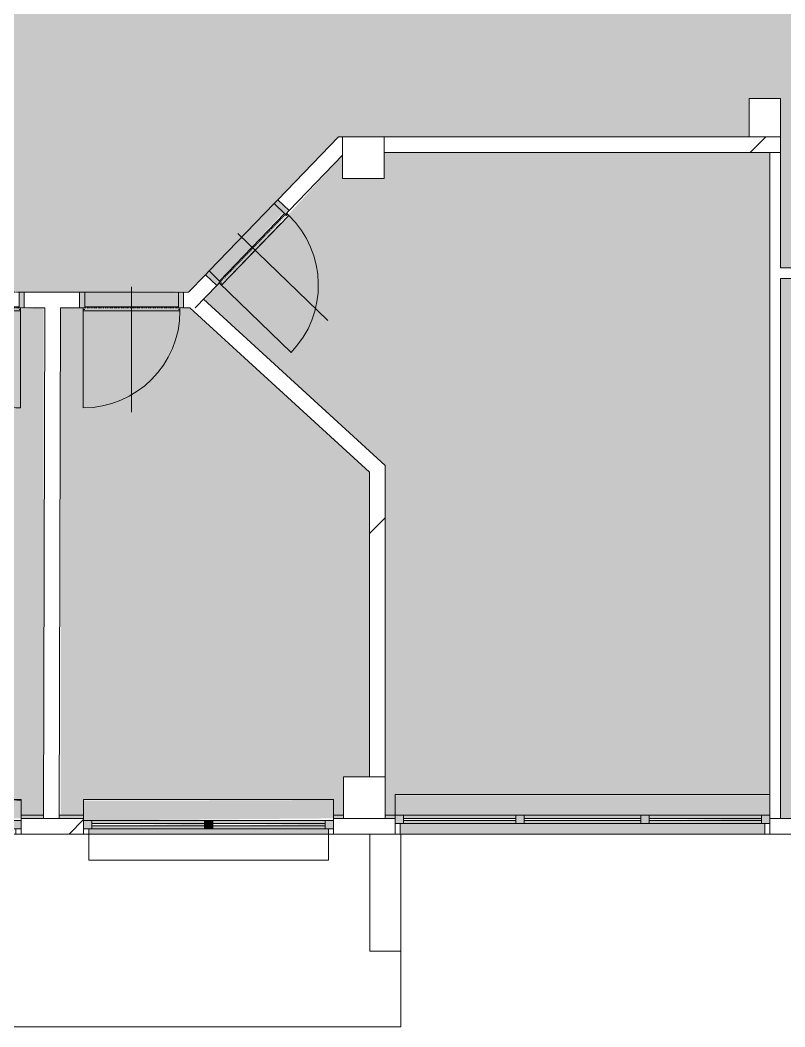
# Model space of a CAD drawing. Header units: millimetres. Extents: x -3281 to 232784, y -45352 to 20466.
# Drawn here: x 145807 to 153150, y -32078 to -22415 of the extents above; entities that cross this region are included whole.
import ezdxf

# ---------------------------------------------------------------- set-up
doc = ezdxf.new("R2010")
doc.units = ezdxf.units.MM
doc.linetypes.add('Čerchovaná se dvěma tečkami', pattern=[2.59, 1, -0.53, 0, -0.53, 0, -0.53])
for name, color, linetype, lineweight in [('A-DETL-THIN', 151, 'Continuous', 13), ('A-DOOR', 31, 'Continuous', 13), ('A-DOOR-FRAM', 31, 'Continuous', 25), ('A-FLOR', 192, 'Continuous', 13), ('A-GENM', 13, 'Continuous', 13), ('A-GLAZ', 151, 'Continuous', 13), ('A-WALL', 113, 'Continuous', 13), ('Q-SPCQ', 91, 'Continuous', 13), ('S-COLS', 52, 'Continuous', 13)]:
    doc.layers.add(name, color=color, linetype=linetype, lineweight=lineweight)
doc.layers.add('A-WALL-PATT', color=111, linetype='Continuous')
pattern_1 = [(45, (83167, 0), (-4242.64, 4242.64), [])]

# ---------------------------------------------------------------- blocks, each defined once
blk = doc.blocks.new('DVERE_1k_oblozka - DD03_01_900x1970_koupelna-1549517-Mapka _ závislý 11')
at = {"layer": 'A-DOOR', "lineweight": 9}
h = blk.add_hatch(color=151, dxfattribs=at)
h.paths.add_polyline_path([(-500, -72.1), (-450, -72.1), (-450, 77.9), (-500, 77.9)])
h.paths.add_polyline_path([(450, -72.1), (500, -72.1), (500, 77.9), (450, 77.9)])
blk.add_hatch(color=151, dxfattribs=at).paths.add_polyline_path([(465, -102.1), (450, -62.1), (-450, -72.1), (-465, -102.1), (-120.6, -102.1)])
for p, q in [((0, 127.9), (0, -1072.1)), ((-500, 77.9), (-450, 77.9)), ((-500, -72.1), (-500, 77.9)), ((-450, 77.9), (-450, -72.1)), ((450, 77.9), (500, 77.9)), ((450, -72.1), (450, 77.9)), ((500, 77.9), (500, -72.1)), ((-450, -72.1), (-500, -72.1)), ((-465, -72.1), (-465, -1032.1)), ((-465, -87.1), (-450, -87.1)), ((-465, -102.1), (-465, -87.1)), ((-450, -62.1), (450, -62.1)), ((500, -72.1), (450, -72.1)), ((450, -87.1), (465, -87.1)), ((465, -102.1), (465, -72.1)), ((465, -87.1), (465, -102.1)), ((465, -102.1), (-465, -102.1)), ((355, -102.1), (-355, -102.1))]:
    blk.add_line(p, q, dxfattribs=at)
at = {"layer": 'A-DOOR', "linetype": 'Čerchovaná se dvěma tečkami', "lineweight": 9}
for p, q in [((-450, 77.9), (450, 77.9)), ((-450, -72.1), (450, -72.1))]:
    blk.add_line(p, q, dxfattribs=at)
at = {"layer": 'A-DOOR', "lineweight": 9}
blk.add_arc((-465, -102.1), 930, 270, 0, dxfattribs=at)
at = {"layer": 'A-DOOR-FRAM', "lineweight": 9}
for p, q in [((-500, 77.9), (-450, 77.9)), ((-450, 77.9), (-450, -72.1)), ((450, -72.1), (450, 77.9)), ((500, 77.9), (450, 77.9)), ((-450, -72.1), (-500, -72.1)), ((450, -72.1), (500, -72.1))]:
    blk.add_line(p, q, dxfattribs=at)
blk = doc.blocks.new('DVERE_1k_oblozka - DD03_01_900x1970_koupelna-1549516-Mapka _ závislý 11')
at = {"layer": 'A-DOOR', "lineweight": 9}
blk.add_hatch(color=151, dxfattribs=at).paths.add_polyline_path([(-465, 102.1), (-450, 62.1), (450, 72.1), (465, 102.1), (-382.4, 102.1)])
h = blk.add_hatch(color=151, dxfattribs=at)
h.paths.add_polyline_path([(-450, 72.1), (-500, 72.1), (-500, -77.9), (-450, -77.9)])
h.paths.add_polyline_path([(450, 72.1), (450, -77.9), (500, -77.9), (500, 72.1)])
for p, q in [((0, -127.9), (0, 1072.1)), ((-465, 72.1), (-465, 1032.1)), ((465, 102.1), (-465, 102.1)), ((-465, 102.1), (-465, 87.1)), ((355, 102.1), (-355, 102.1)), ((465, 87.1), (465, 102.1)), ((465, 102.1), (465, 72.1)), ((-450, 72.1), (-500, 72.1)), ((-500, 72.1), (-500, -77.9)), ((-465, 87.1), (-450, 87.1)), ((-450, -77.9), (-450, 72.1)), ((-450, 62.1), (450, 62.1)), ((450, 87.1), (465, 87.1)), ((500, 72.1), (450, 72.1)), ((450, 72.1), (450, -77.9)), ((500, -77.9), (500, 72.1)), ((-500, -77.9), (-450, -77.9)), ((450, -77.9), (500, -77.9))]:
    blk.add_line(p, q, dxfattribs=at)
at = {"layer": 'A-DOOR', "linetype": 'Čerchovaná se dvěma tečkami', "lineweight": 9}
for p, q in [((-450, 72.1), (450, 72.1)), ((-450, -77.9), (450, -77.9))]:
    blk.add_line(p, q, dxfattribs=at)
at = {"layer": 'A-DOOR', "lineweight": 9}
blk.add_arc((-465, 102.1), 930, 360, 90, dxfattribs=at)
at = {"layer": 'A-DOOR-FRAM', "lineweight": 9}
for p, q in [((-450, 72.1), (-500, 72.1)), ((-450, -77.9), (-450, 72.1)), ((450, 72.1), (450, -77.9)), ((450, 72.1), (500, 72.1)), ((-500, -77.9), (-450, -77.9)), ((500, -77.9), (450, -77.9))]:
    blk.add_line(p, q, dxfattribs=at)
blk = doc.blocks.new('DVERE_1k_oblozka - DD03_01_900x1970_koupelna-1549515-Mapka _ závislý 11')
at = {"layer": 'A-DOOR', "lineweight": 9}
h = blk.add_hatch(color=151, dxfattribs=at)
h.paths.add_polyline_path([(-500, -72.1), (-450, -72.1), (-450, 77.9), (-500, 77.9), (-500, -28.3)])
h.paths.add_polyline_path([(450, -72.1), (500, -72.1), (500, 77.9), (450, 77.9)])
blk.add_hatch(color=151, dxfattribs=at).paths.add_polyline_path([(-465, -102.1), (450, -87.1), (440.3, -62.1), (-450, -80.1), (-450, -87.1)])
for p, q in [((0, 127.9), (0, -1072.1)), ((-500, 77.9), (-450, 77.9)), ((-500, -72.1), (-500, 77.9)), ((-450, 77.9), (-450, -72.1)), ((450, 77.9), (500, 77.9)), ((450, -72.1), (450, 77.9)), ((500, 77.9), (500, -72.1)), ((-450, -72.1), (-500, -72.1)), ((-465, -72.1), (-465, -1032.1)), ((-465, -87.1), (-450, -87.1)), ((-465, -102.1), (-465, -87.1)), ((-465, -87.1), (-465, -102.1)), ((-450, -87.1), (-465, -87.1)), ((-450, -62.1), (450, -62.1)), ((-450, -87.1), (-450, -80.1)), ((450, -62.1), (450, -87.1)), ((500, -72.1), (450, -72.1)), ((450, -87.1), (465, -87.1)), ((465, -87.1), (450, -87.1)), ((465, -102.1), (465, -72.1)), ((465, -87.1), (465, -102.1)), ((465, -102.1), (465, -87.1)), ((465, -102.1), (-465, -102.1)), ((355, -102.1), (-355, -102.1))]:
    blk.add_line(p, q, dxfattribs=at)
at = {"layer": 'A-DOOR', "linetype": 'Čerchovaná se dvěma tečkami', "lineweight": 9}
for p, q in [((-450, 77.9), (450, 77.9)), ((-450, -72.1), (450, -72.1))]:
    blk.add_line(p, q, dxfattribs=at)
at = {"layer": 'A-DOOR', "lineweight": 9}
blk.add_arc((-465, -102.1), 930, 270, 0, dxfattribs=at)
at = {"layer": 'A-DOOR-FRAM', "lineweight": 9}
for p, q in [((-500, 77.9), (-450, 77.9)), ((-450, 77.9), (-450, -72.1)), ((450, -72.1), (450, 77.9)), ((500, 77.9), (450, 77.9)), ((-450, -72.1), (-500, -72.1)), ((450, -72.1), (500, -72.1))]:
    blk.add_line(p, q, dxfattribs=at)
blk = doc.blocks.new('OKNO_3k_nadsvetlik - OKNO_3k_nadsvetlik_1850 x 1500-1975429-Mapka _ závislý 11')
at = {"layer": 'A-GLAZ', "lineweight": 9}
h = blk.add_hatch(color=256, dxfattribs=at)
h.paths.add_polyline_path([(1720, 25), (1800, 25), (1800, 105), (1720, 105), (1720, 75)])
h.paths.add_polyline_path([(-1720, 25), (-1720, 105), (-1800, 105), (-1800, 25)])
h = blk.add_hatch(color=256, dxfattribs=at)
h.paths.add_polyline_path([(640, 25), (1720, 25), (1720, 55), (640, 55)])
h.paths.add_polyline_path([(-1369.5, 25), (-640, 25), (-640, 55), (-1720, 55), (-1720, 25)])
h.paths.add_polyline_path([(560, 25), (560, 55), (-560, 55), (-560, 25)])
h.paths.add_polyline_path([(-1369.5, 75), (-640, 75), (-640, 105), (-1720, 105), (-1720, 75)])
h.paths.add_polyline_path([(640, 75), (1720, 75), (1720, 105), (640, 105)])
h.paths.add_polyline_path([(560, 75), (560, 105), (-560, 105), (-560, 75)])
h = blk.add_hatch(color=256, dxfattribs=at)
h.paths.add_polyline_path([(-640, 25), (-560, 25), (-560, 105), (-640, 105)])
h.paths.add_polyline_path([(560, 25), (640, 25), (640, 105), (560, 105)])
blk.add_hatch(color=256, dxfattribs=at).paths.add_polyline_path([(1720, 55), (1720, 75), (684.5, 55)])
at = {"layer": 'A-GLAZ', "color": 63, "lineweight": 9}
for p, q in [((-1800, 105), (-1720, 105)), ((-1800, 75), (-1800, 105)), ((-1720, 105), (-1720, 25)), ((-640, 105), (-560, 105)), ((-640, 25), (-640, 105)), ((-560, 105), (-560, 25)), ((560, 105), (640, 105)), ((560, 25), (560, 105)), ((640, 105), (640, 25)), ((1720, 105), (1800, 105)), ((1720, 25), (1720, 105)), ((-1800, 25), (-1750, 25)), ((-1720, 25), (-1800, 25)), ((-1750, 25), (-1750, -75)), ((-1720, 55), (-1720, 75)), ((-1720, 75), (-640, 75)), ((-640, 55), (-1720, 55)), ((-640, 75), (-640, 55)), ((-560, 25), (-640, 25)), ((-560, 55), (-560, 75)), ((-560, 75), (560, 75)), ((560, 55), (-560, 55)), ((560, 75), (560, 55)), ((640, 25), (560, 25)), ((640, 55), (640, 75)), ((640, 75), (1720, 75)), ((1720, 55), (640, 55)), ((1720, 75), (1720, 55)), ((1800, 25), (1720, 25)), ((1750, 25), (1800, 25)), ((1750, -75), (1750, 25))]:
    blk.add_line(p, q, dxfattribs=at)
at = {"layer": 'A-GLAZ', "color": 101, "lineweight": 9}
for p, q in [((-1720, 105), (-640, 105)), ((-560, 105), (560, 105)), ((640, 105), (1720, 105)), ((-640, 25), (-1720, 25)), ((560, 25), (-560, 25)), ((1720, 25), (640, 25))]:
    blk.add_line(p, q, dxfattribs=at)
at = {"layer": 'A-GLAZ', "color": 41, "lineweight": 9}
blk.add_line((1750, -76), (-1743.2, -76), dxfattribs=at)
at = {"layer": 'A-GLAZ', "color": 40, "lineweight": 9}
blk.add_line((1800, -76), (1750, -76), dxfattribs=at)
blk = doc.blocks.new('parapet s nosem_vnitní - parapet s nosem_vnitní-1280314-Mapka _ závislý 11')
at = {"layer": 'A-GENM', "lineweight": 9}
blk.add_hatch(color=151, dxfattribs=at).paths.add_polyline_path([(1720, 0), (1800, 0), (1800, 190), (-1800, 190), (-1800, 0), (684.5, 0)])
at = {"layer": 'A-GENM', "color": 101, "lineweight": 9}
for p, q in [((1800, 200), (-1800, 200)), ((-1800, 200), (-1800, 190)), ((1800, 200), (-1800, 200)), ((-1800, 0), (-1800, 190))]:
    blk.add_line(p, q, dxfattribs=at)
blk = doc.blocks.new('parapet_ext - parapet_ext-1802031-Mapka _ závislý 11')
at = {"layer": 'Q-SPCQ', "lineweight": 9}
blk.add_hatch(color=151, dxfattribs=at).paths.add_polyline_path([(560, -100), (1750, -100), (1750, 0), (-1750, 0), (-1743.2, -100), (-560, -100)])
at = {"layer": 'Q-SPCQ', "color": 101, "lineweight": 9}
blk.add_line((1750, -100), (-1743.2, -100), dxfattribs=at)
blk = doc.blocks.new('OKNO_2k_nadsvetlik - OKNO_2k_nadsvetlik 2400 x 1850-1972494-Mapka _ závislý 11')
at = {"layer": 'A-GLAZ', "lineweight": 9}
h = blk.add_hatch(color=256, dxfattribs=at)
h.paths.add_polyline_path([(1200, -25), (1193.4, 55), (1120, 55), (1120, -25), (1193.4, -25)])
h.paths.add_polyline_path([(-1200, -25), (-1120, -25), (-1120, 55), (-1200, 55)])
h = blk.add_hatch(color=256, dxfattribs=at)
h.paths.add_polyline_path([(-860.6, -25), (-40, -25), (-40, 5), (-1120, 5), (-1120, -25)])
h.paths.add_polyline_path([(1120, -25), (1120, 5), (40, 5), (40, -25), (166.4, -25)])
h.paths.add_polyline_path([(-1120, 25), (-40, 25), (-40, 55), (-1120, 55)])
h.paths.add_polyline_path([(40, 25), (1120, 25), (1120, 55), (40, 55)])
h = blk.add_hatch(color=256, dxfattribs=at)
h.paths.add_polyline_path([(-40, 5), (-40, 25), (-860.6, 5)])
h.paths.add_polyline_path([(1120, 5), (1120, 25), (166.4, 5)])
blk.add_hatch(color=256, dxfattribs=at).paths.add_polyline_path([(-40, -25), (40, -25), (40, 55), (-40, 55)])
for p, q in [((-1200, 55), (-1120, 55)), ((-1120, 55), (-1120, -25)), ((-1120, 55), (-40, 55)), ((-1120, 5), (-1120, 25)), ((-1120, 25), (-40, 25)), ((-40, 5), (-1120, 5)), ((-40, 55), (40, 55)), ((-40, -25), (-40, 55)), ((-40, 25), (-40, 5)), ((40, 55), (1120, 55)), ((40, 55), (40, -25)), ((40, 5), (40, 25)), ((40, 25), (1120, 25)), ((1120, 5), (40, 5)), ((1120, 55), (1200, 55)), ((1120, -25), (1120, 55)), ((1120, 25), (1120, 5)), ((-1200, -25), (-1150, -25)), ((-1120, -25), (-1200, -25)), ((-1150, -76), (-1200, -76)), ((-1150, -25), (-1150, -75)), ((-40, -25), (-1120, -25)), ((40, -25), (-40, -25)), ((1120, -25), (40, -25)), ((1200, -25), (1120, -25)), ((1150, -25), (1200, -25)), ((1150, -75), (1150, -25)), ((1200, -76), (1150, -76))]:
    blk.add_line(p, q, dxfattribs=at)
blk = doc.blocks.new('parapet s nosem_vnitní - parapet s nosem_vnitní-1280360-Mapka _ závislý 11')
at = {"layer": 'A-GENM', "lineweight": 9}
blk.add_hatch(color=151, dxfattribs=at).paths.add_polyline_path([(-1200, 0), (1200, 20), (1193.4, 190), (-1200, 190), (-1200, 20)])
for p, q in [((1200, 200), (-1200, 200)), ((-1200, 200), (-1200, 190)), ((1200, 200), (-1200, 200)), ((1200, 190), (1200, 200)), ((-1200, 20), (-1200, 190)), ((1200, 190), (1200, 20))]:
    blk.add_line(p, q, dxfattribs=at)
blk = doc.blocks.new('parapet_ext - parapet_ext-1802161-Mapka _ závislý 11')
at = {"layer": 'Q-SPCQ', "lineweight": 9}
blk.add_hatch(color=151, dxfattribs=at).paths.add_polyline_path([(1150, -50), (1150, 0), (-1150, 0), (-1150, -50), (1120, -50)])
for p, q in [((-1150, -300), (-1150, -51)), ((1150, -51), (1150, -300)), ((1150, -300), (-1150, -300))]:
    blk.add_line(p, q, dxfattribs=at)
blk = doc.blocks.new('OKNO_2k_nadsvetlik - OKNO_2k_nadsvetlik 2400 x 1850-V123-Mapka _ závislý 11')
at = {"layer": 'A-GLAZ', "lineweight": 9}
h = blk.add_hatch(color=256, dxfattribs=at)
h.paths.add_polyline_path([(-1120, -25), (-1120, 55), (-1200, 55), (-1200, -25)])
h.paths.add_polyline_path([(1120, -25), (1200, -25), (1200, 55), (1120, 55)])
h = blk.add_hatch(color=256, dxfattribs=at)
h.paths.add_polyline_path([(-941.7, -25), (-40, -25), (-40, 5), (-1120, 5), (-1120, -25)])
h.paths.add_polyline_path([(1120, -25), (1112.4, 5), (40, 5), (40, -25), (1112.4, -25)])
h.paths.add_polyline_path([(-1120, 25), (-40, 25), (-40, 55), (-1120, 55)])
h.paths.add_polyline_path([(40, 25), (1120, 25), (1112.4, 55), (40, 55)])
h = blk.add_hatch(color=256, dxfattribs=at)
h.paths.add_polyline_path([(-40, 5), (-40, 25), (-941.7, 5)])
h.paths.add_polyline_path([(1120, 5), (1112.4, 25), (1112.4, 5)])
blk.add_hatch(color=256, dxfattribs=at).paths.add_polyline_path([(-40, -25), (40, -25), (40, 55), (-40, 55)])
for p, q in [((-1200, 55), (-1120, 55)), ((-1120, 55), (-1120, -25)), ((-1120, 55), (-40, 55)), ((-1120, 5), (-1120, 25)), ((-1120, 25), (-40, 25)), ((-40, 5), (-1120, 5)), ((-40, 55), (40, 55)), ((-40, -25), (-40, 55)), ((-40, 25), (-40, 5)), ((40, 55), (1120, 55)), ((40, 55), (40, -25)), ((40, 5), (40, 25)), ((40, 25), (1120, 25)), ((1120, 5), (40, 5)), ((1120, 55), (1200, 55)), ((1120, -25), (1120, 55)), ((1120, 25), (1120, 5)), ((-1200, -25), (-1150, -25)), ((-1120, -25), (-1200, -25)), ((-1150, -76), (-1200, -76)), ((-1150, -25), (-1150, -75)), ((-40, -25), (-1120, -25)), ((40, -25), (-40, -25)), ((1120, -25), (40, -25)), ((1200, -25), (1120, -25)), ((1150, -25), (1200, -25)), ((1150, -75), (1150, -25)), ((1200, -76), (1150, -76))]:
    blk.add_line(p, q, dxfattribs=at)
blk = doc.blocks.new('parapet s nosem_vnitní - parapet s nosem_vnitní-V124-Mapka _ závislý 11')
at = {"layer": 'A-GENM', "lineweight": 9}
for points in [[(1200, 190), (1200, 199.7), (1112.4, 190)], [(-941.7, 0), (1200, 20), (1200, 190), (-1199.1, 190), (-1199.1, 0), (-1120, 0)]]:
    blk.add_hatch(color=151, dxfattribs=at).paths.add_polyline_path(points)
for p, q in [((1200, 200), (-1199.1, 200)), ((1200, 200), (-1199.1, 200)), ((1200, 190), (1200, 200)), ((1200, 190), (1200, 20))]:
    blk.add_line(p, q, dxfattribs=at)
blk = doc.blocks.new('Betonový čtvercový sloup - 400 x 400-1829111-Mapka _ závislý 11')
at = {"layer": 'S-COLS', "lineweight": 9}
h = blk.add_hatch(dxfattribs=at)
h.set_pattern_fill('FP_265', color=256, style=0, pattern_type=2)
h.set_pattern_definition([(45, (-65944, 29877), (-7184.2, 7184.2), []), (45, (-63071, 29877), (-7184.2, 7184.2), []), (45, (-57323, 29877), (-4310.5, 10057.9), [4064, -2032, 67.06, -1964.94])])
h.paths.add_polyline_path([(200, -200), (200, 200), (-200, 200), (-200, -200)])
for p, q in [((200, 200), (-200, 200)), ((-200, 200), (-200, -200)), ((200, -200), (200, 200)), ((-200, -200), (200, -200))]:
    blk.add_line(p, q, dxfattribs=at)
blk = doc.blocks.new('Betonový čtvercový sloup - 400 x 400-V201-Mapka _ závislý 11')
at = {"layer": 'S-COLS', "lineweight": 9}
h = blk.add_hatch(dxfattribs=at)
h.set_pattern_fill('FP_268', color=256, style=0, pattern_type=2)
h.set_pattern_definition([(45, (-65937, 23737), (-7184.2, 7184.2), []), (45, (-63063, 23737), (-7184.2, 7184.2), []), (45, (-57316, 23737), (-4310.5, 10057.9), [4064, -2032, 67.06, -1964.94])])
h.paths.add_polyline_path([(200, -200), (200, 200), (-200, 200), (-200, -200)])
for p, q in [((200, 200), (-200, 200)), ((-200, 200), (-200, -200)), ((200, -200), (200, 200)), ((-200, -200), (200, -200))]:
    blk.add_line(p, q, dxfattribs=at)

msp = doc.modelspace()

# ---------------------------------------------------------------- hatches: boundary and pattern name
at = {"layer": 'A-FLOR'}
h = msp.add_hatch(color=151, dxfattribs=at)
h.paths.add_polyline_path([(153597.1, -30076.6), (153597.1, -29899.5), (154797.1, -29906.6), (154797.1, -30076.6), (154906.8, -30076.6), (154906.8, -29535.6), (155306.8, -29535.6), (155306.8, -24894.3), (154516.8, -24909.3), (154514.7, -24924.3), (153716.8, -24909.3), (153701.8, -24894.3), (153106.8, -24894.3), (153106.8, -30076.6)])
h.paths.add_polyline_path([(142907.4, -30046.6), (142867.3, -26558.1), (144656.3, -25126.8), (144458.2, -24954.6), (144437.5, -24943.5), (143833.6, -24295.7), (143833.2, -24274.5), (143417.7, -23844.3), (143417.7, -23917.4), (143017.7, -23917.4), (143016, -23667.4), (140267.7, -23699.3), (140267.7, -30046.6), (140416.8, -30046.6), (140416.8, -29896.9), (142816.8, -29906.6), (142816.8, -30046.6), (142867.3, -30046.6)])
h.paths.add_polyline_path([(137416.8, -30046.6), (137416.8, -29901.6), (138316.8, -29906.6), (138316.8, -30046.6), (138616.8, -30046.6), (138616.8, -29899.5), (139816.8, -29906.6), (139816.8, -30046.6), (140117.7, -30046.6), (140117.7, -23684), (139400.2, -23708.3), (139395, -23718.2), (138495, -23703.2), (138494.9, -23693.3), (137328.6, -23700), (137328.6, -23970), (136908.6, -23970), (136908.6, -24139.3), (136987.3, -24139.3), (136978.6, -25639.3), (136908.6, -25639.3), (136908.6, -29535.6), (137308.6, -29535.6), (137327.3, -30046.6)])
h.paths.add_polyline_path([(146031.8, -30046.6), (146031.9, -30046.6), (146031.8, -25176.6), (145796.8, -25191.6), (145796.8, -25206.6), (144896.8, -25191.6), (144881.8, -25176.6), (144846.8, -25176.6), (144834.2, -25176.6), (143018.2, -26629.6), (143057.7, -29676.6), (143417.7, -29676.6), (143417.7, -29896.9), (145816.8, -29906.6), (145816.8, -30046.6)])
h.paths.add_polyline_path([(146416.8, -30046.6), (146416.8, -29896.9), (148816.8, -29906.6), (148816.8, -30046.6), (148911.6, -30042), (148911.6, -29676.6), (149161.6, -29676.6), (149161.6, -26754.6), (147424.4, -25176.6), (147326.8, -25191.6), (147326.8, -25206.6), (146426.8, -25191.6), (146411.8, -25176.6), (146195.4, -25176.6), (146195.4, -30046.6)])
h.paths.add_polyline_path([(149311.6, -30046.6), (149406.8, -30042), (149406.8, -29846.9), (153006.8, -29846.9), (153006.8, -23686.6), (149304, -23686.6), (149304, -23936.6), (148904, -23936.6), (148904, -23710.4), (148375.2, -24289.8), (148365.1, -24311.6), (147734.8, -24932.5), (147719.1, -24937.4), (147575.3, -25101.6), (149311.6, -26688.5), (149311.6, -30042)])
h.paths.add_polyline_path([(177876.8, -28719.3), (177876.8, -28644.3), (178776.8, -28649.3), (178776.8, -28719.3), (178906.8, -28719.3), (178906.8, -28319.3), (179306.8, -28319.3), (179306.8, -25308.2), (174876.3, -25276.5), (174890.9, -25291.4), (173976.1, -25266.7), (173960.9, -25251.5), (173291.8, -25251.1), (173291.8, -28719.3), (173356.8, -28719.3), (173356.8, -28639.6), (175756.8, -28649.3), (175756.8, -28719.3), (176356.8, -28719.3), (176356.8, -28642.2), (177556.8, -28649.3), (177556.8, -28719.3)])
h.paths.add_polyline_path([(169866.8, -28719.3), (169866.8, -25759.3), (170006.8, -25759.3), (170002.2, -24859.3), (169866.8, -24859.3), (169866.8, -24281.8), (169893.9, -24281.8), (169054.8, -23477.1), (169142.8, -23367.5), (168502.1, -22753.1), (168405.2, -22854.1), (168228.1, -22684.3), (166897.1, -22684.3), (166897.1, -22434.3), (166517.1, -22434.3), (166517.1, -22294.3), (165717.1, -22294.3), (165717.1, -22434.3), (164671.8, -22434.3), (164671.8, -22294.3), (163871.8, -22294.3), (163871.8, -22434.3), (163486.8, -22434.3), (163486.8, -22684.3), (163191.8, -22684.3), (163191.8, -28589.6), (166766.8, -28599.3), (166766.8, -28719.3), (166891.8, -28719.3), (166891.8, -28319.3), (167291.8, -28338.8), (167296.7, -28719.3), (167406.8, -28719.3), (167406.8, -28639.6), (169806.8, -28649.3), (169806.8, -28719.3)])
h.paths.add_polyline_path([(170306.8, -28719.3), (170306.8, -28639.6), (172706.8, -28649.3), (172706.8, -28719.3), (172891.8, -28719.3), (172891.8, -28319.3), (173141.8, -28319.3), (173141.8, -24431.8), (170016.8, -24431.8), (170031.8, -24859.3), (170046.8, -24859.3), (170031.8, -25759.3), (170016.8, -25774.3), (170016.8, -28719.3)])
h.paths.add_polyline_path([(162566.8, -28719.3), (163091.8, -28719.3), (163091.8, -23677.1), (162476, -23682.1), (162490.3, -23696.9), (161675.6, -23668), (161660.4, -23652.8), (161295.5, -23652.2), (161295.5, -23956.6), (160867.3, -23956.6), (160856.8, -26068), (160856.8, -28319.3), (161256.8, -28338.8), (161256.8, -28719.3), (161366.8, -28719.3), (161366.8, -28642.2), (162566.8, -28649.3)])
h.paths.add_polyline_path([(174876.3, -25251.2), (174877.8, -25111.2), (179306.8, -25158.2), (179306.8, -24364.3), (179228.2, -24364.3), (179236.8, -22864.3), (179306.8, -22864.3), (179306.8, -22684.3), (178906.8, -22684.3), (178906.5, -22468.2), (174864, -22420.6), (174688.8, -22682.2), (174691, -22691.6), (174113.5, -23401.6), (174097.2, -23405.3), (173291.8, -24439.5), (173291.8, -25094.4), (173977.8, -25101.7), (173977.8, -25241.7), (174876.2, -25251.2)])
h.paths.add_polyline_path([(155566.8, -25069.3), (155566.8, -24889.3), (160756.8, -24889.3), (160754.7, -23646.6), (155407.1, -23646.6), (155407.2, -24889.3), (155557.1, -24894.3), (155564.1, -25019.3)])
h.paths.add_polyline_path([(146031.8, -25026.6), (147435.1, -25015.6), (148863.3, -23536.6), (152806.8, -23536.6), (152806.8, -23166.6), (153106.8, -23166.6), (153106.8, -24794.3), (155306.8, -24794.3), (155306.8, -23937.5), (154907.2, -23937.5), (154907.2, -23527.5), (156504.3, -23527.4), (156504.3, -22376.5), (160144.3, -22376.5), (160144.7, -21816.5), (161204.3, -21816.5), (161197.5, -23436.6), (160765.5, -23436.6), (160765.5, -23536.6), (161677.6, -23553.1), (161677.6, -23643), (162476.2, -23643), (162477.5, -23566.6), (163091.8, -23566.6), (163091.8, -22684.3), (163066.8, -22684.3), (163066.8, -22234.3), (163486.8, -22234.3), (163486.8, -22284.3), (163871.8, -22269.3), (163871.8, -22254.3), (164671.8, -22269.3), (164686.8, -22284.3), (165717.1, -22269.3), (165717.1, -22254.3), (166517.1, -22269.3), (166532.1, -22284.3), (167297.1, -22284.3), (167297.1, -22534.3), (168288.4, -22534.3), (168519.4, -22735.1), (168541.1, -22735.1), (169169, -23358), (169169, -23378.8), (170110.6, -24281.8), (173224.5, -24281.8), (174008.9, -23303), (174119.6, -23360.3), (174636.4, -22668.2), (174548.1, -22582.1), (174699, -22354.9), (174705.7, -21754.2), (174795.7, -21754.2), (174795.7, -20955.1), (174714.6, -20954.2), (174715.1, -20379.5), (174681.4, -20379.1), (174681.4, -19225.7), (174656.4, -19225.7), (174656.4, -19175.3), (174581.6, -19175.3), (174566.6, -18955.3), (174551.6, -18955.3), (174566.6, -18355.3), (174581.6, -18340.3), (174581.6, -17238.3), (171633.1, -17238.3), (171632.6, -17408.3), (170607, -17408.3), (170607, -17535.4), (169407, -17528.3), (169407, -17408.3), (169168.7, -17408.3), (169193.5, -20310.9), (168406.9, -20303.3), (168406.9, -20200.9), (167606.9, -20200.9), (167606.9, -20310.9), (164215.6, -20331.7), (163157, -20353.9), (163157, -20188), (162767, -20188), (162767, -20098), (161967, -20098), (161967, -20188), (160927, -20188), (160920.5, -17808.3), (160794, -17808.3), (160794, -17238.3), (158542.4, -17238.3), (158557.4, -17851.9), (158572.4, -17851.9), (158557.4, -18651.9), (158542.4, -18666.9), (158557.4, -19775.4), (158572.4, -19775.4), (158557.4, -20375.4), (158542.4, -20390.4), (158542.4, -20656.9), (156439.7, -20656.9), (156439.7, -20280.9), (156290.7, -20295.9), (156290.7, -20310.9), (155690.7, -20295.9), (155675.7, -20280.9), (155276.6, -20280.9), (155276.6, -21508.2), (154627, -21526.2), (154624, -21538.2), (154024, -21523.2), (154009, -21508.2), (152297, -21526.2), (152309, -21538.2), (151694, -21523.2), (151679, -21508.2), (151544, -21526.2), (151544, -21748.2), (150680.2, -21748.2), (150680.2, -21658.2), (149780.2, -21658.2), (149780.2, -21748.2), (146590, -21748.2), (144967.7, -20300.6), (144967.7, -18728.2), (144694.7, -18728.2), (144694.7, -18805.2), (143494.7, -18798.2), (143494.7, -18728.2), (143417.7, -18728.2), (143417.7, -20625.8), (143327.7, -20625.8), (143327.7, -21425.8), (143417.7, -21425.8), (143417.7, -21715.8), (138497.7, -21715.8), (138494.9, -22135.8), (136908.6, -22135.8), (136908.6, -22265.8), (136668.6, -22265.8), (136679.6, -23165.8), (136908.6, -23165.8), (136914.7, -23552.4), (138494.1, -23543.6), (138497.7, -23683.3), (139394.9, -23678.2), (139395, -23538.2), (141289.3, -23527.3), (141289.3, -23362.9), (141513.4, -23361.6), (141514.4, -23526), (143417.7, -23517.4), (143417.7, -23628.3), (144768, -25026.6), (145846.8, -25026.6)])
h.paths.add_polyline_path([(173224.5, -22689.3), (172906.8, -22689.3), (172906.8, -22289.3), (173306.8, -22289.3), (173291.8, -22689.3)])
h.paths.add_polyline_path([(174864, -22420.6), (174863.6, -22388.8), (174850.9, -22401)])
h.paths.add_polyline_path([(178906.8, -22318.2), (178906.8, -22284.3), (179306.8, -22269.9), (179306.8, -20426.5), (177789.8, -20479.4), (174820.3, -20443), (174835.5, -20949.7), (174844.6, -20955.5), (174820.7, -21755.5), (174805.5, -21770.6), (174805.1, -22269.9), (178891.5, -22318)])
h.paths.add_polyline_path([(149780.2, -21648.2), (149780.2, -21618.2), (150680.2, -21633.2), (150695.2, -21648.2), (151444, -21648.2), (151444, -18728.2), (150664.7, -18728.2), (150664.7, -18805.2), (149464.7, -18798.2), (149464.7, -18728.2), (149304, -18728.2), (149304, -19128.2), (148904, -19128.2), (148904, -18728.2), (148564.7, -18728.2), (148564.7, -18805.2), (147364.7, -18798.2), (147364.7, -18728.2), (146464.7, -18728.2), (146464.7, -18805.2), (145264.7, -18798.2), (145264.7, -18728.2), (145117.7, -18728.2), (145117.7, -20233.4), (146647.2, -21598.2), (149435.2, -21618.2), (149435.2, -21648.2), (149765.2, -21648.2)])
h.paths.add_polyline_path([(141617.7, -21565.8), (143317.7, -21565.4), (143302.7, -21425.8), (143287.7, -21425.8), (143302.7, -20625.8), (143317.7, -20610.8), (143317.7, -19128.2), (143017.7, -19128.2), (143017.7, -18728.2), (141617.7, -18728.2), (141621.1, -20311.1), (141642.7, -20311.1), (141621.1, -20411.9), (141617.7, -20411.9), (141617.7, -21565.4)])
h.paths.add_polyline_path([(154624, -21498.2), (154624, -21408.2), (154769, -21408.2), (154756.5, -19988.2), (154624, -20003.2), (154624, -20018.2), (154024, -20003.2), (154009, -19988.2), (153194, -19988.2), (153194, -21408.2), (154024, -21408.2), (154024, -21498.2), (154514.7, -21498.2)])
h.paths.add_polyline_path([(152294, -21498.2), (152309, -21408.2), (153094, -21408.2), (153094, -19988.2), (152294, -20003.2), (152294, -20018.2), (151694, -20003.2), (151679, -19988.2), (151544, -20003.2), (151544, -21408.2), (151694, -21408.2), (151694, -21498.2), (151891.4, -21498.2)])
h.paths.add_polyline_path([(155016.6, -21408.2), (155196.3, -21408.2), (155176.6, -20280.9), (154869, -20280.9), (154869, -21408.2), (154977.1, -21408.2)])
h.paths.add_polyline_path([(157705.3, -20556.9), (158442.4, -20556.9), (158442.4, -20375.4), (158532.4, -20375.4), (158532.4, -19775.4), (158442.4, -19775.4), (158442.4, -19336.9), (157444.7, -19336.9), (157459.7, -19791.9), (157474.7, -19791.9), (157459.7, -20391.9), (157444.7, -20402), (157444.7, -20556.9)])
h.paths.add_polyline_path([(157344.7, -20556.9), (157344.7, -20391.9), (157434.7, -20391.9), (157434.7, -19791.9), (157344.7, -19791.9), (157344.7, -19336.9), (156539.7, -19336.9), (156539.7, -20556.9)])
h.paths.add_polyline_path([(177789.8, -20379.4), (179306.8, -20315.3), (177593.7, -20329.1), (177617.2, -20377.3)])
h.paths.add_polyline_path([(155999.4, -20270.9), (156290.7, -20270.9), (156290.7, -20180.9), (156439.7, -20180.9), (156439.7, -19236.9), (156849.7, -19236.9), (156849.7, -17626.9), (155282.5, -17626.9), (155282.5, -17888.3), (154883, -17888.3), (154907.2, -18728.2), (155407.2, -18728.2), (155407.2, -18867.5), (155541.8, -18867.5), (155556.8, -20180.9), (155690.7, -20180.9), (155690.7, -20270.9)])
h.paths.add_polyline_path([(163277, -20231.3), (165203.3, -20190.9), (165203.3, -17408.3), (164918.8, -17408.3), (164918.8, -17535.4), (163718.8, -17528.3), (163718.8, -17408.3), (163118.8, -17408.3), (163118.8, -17535.4), (161918.8, -17528.3), (161918.8, -17408.3), (161417, -17408.3), (161417, -20088), (161967, -20073), (161967, -20058), (162767, -20073), (162782, -20088), (163277, -20088), (163277, -20191)])
h.paths.add_polyline_path([(165303.3, -20190.9), (167606.9, -20175.9), (167606.9, -20160.9), (168406.9, -20175.9), (168421.9, -20190.9), (168833.2, -20190.9), (168834.2, -20053.3), (169017.2, -20051.2), (168993.7, -17408.3), (168777, -17408.3), (168777, -17535.4), (167577, -17528.3), (167577, -17408.3), (167256.3, -17408.3), (167256.3, -17808.3), (166856.3, -17808.3), (166856.3, -17408.3), (166727, -17408.3), (166727, -17535.4), (165527, -17528.3), (165527, -17408.3), (165303.3, -17408.3), (165303.3, -19255.3)])
h.paths.add_polyline_path([(155376.1, -20180.9), (155441.8, -20180.9), (155441.8, -18967.5), (155407.2, -18967.5), (155407.2, -19138.2), (154907.2, -19138.2), (154886.9, -18967.5), (154686.9, -18967.5), (154686.9, -18728.2), (154456.7, -18733.3), (154456.7, -18805.2), (153306.7, -18798.2), (153306.7, -18728.2), (153194, -18728.2), (153194, -19888.2), (154869, -19888.2), (154869, -20180.9), (155276.6, -20180.9)])
h.paths.add_polyline_path([(152324, -19888.2), (152944, -19888.2), (152944, -18728.2), (152764.7, -18728.2), (152764.7, -18805.2), (151564.7, -18798.2), (151544, -19888.2), (152294, -19888.2)])
h.paths.add_polyline_path([(156949.7, -19236.9), (158442.4, -19236.9), (158442.4, -18651.9), (158532.4, -18651.9), (158532.4, -17851.9), (158442.4, -17851.9), (158442.4, -17626.9), (156949.7, -17626.9), (156949.7, -19181.1)])
h.paths.add_polyline_path([(141517.7, -19113.6), (141517.7, -19071.9), (138725.9, -19113.6), (140414.7, -19113.6)])
h.paths.add_polyline_path([(174681.4, -18955.3), (174681.4, -18355.3), (174591.6, -18355.3), (174591.6, -18955.3)])
h.paths.add_polyline_path([(137328.6, -18911.2), (141517.7, -18871.9), (141517.7, -18728.2), (137328.6, -18730), (137328.6, -18909.7)])
h.paths.add_polyline_path([(178906.8, -17927.7), (179306.8, -17927.7), (179306.8, -17888.3), (178906.8, -17888.3), (178906.8, -17488.3), (174681.6, -17488.3), (174681.6, -17927.7), (178452.3, -17927.7)])
h.paths.add_polyline_path([(172893, -17888.3), (172893, -17488.3), (173293, -17488.3), (173293, -17888.3)])
h.paths.add_polyline_path([(155999.4, -17526.9), (158442.4, -17526.9), (158442.4, -17238.3), (154880.1, -17251.3), (154882.5, -17488.3), (155282.5, -17488.3), (155282.5, -17526.9)])
h.paths.add_polyline_path([(161314, -17488.3), (161314.3, -17468.2), (161314, -17468.1)])
h = msp.add_hatch(color=151, dxfattribs=at)
h.paths.add_polyline_path([(148911.6, -30076.6), (148911.6, -30046.6), (148816.8, -30046.6), (148816.8, -30076.6)])
h.paths.add_polyline_path([(137308.6, -30076.6), (137416.8, -30076.6), (137416.8, -30046.6), (137308.6, -30051.6)])
h.paths.add_polyline_path([(138616.8, -30076.6), (138616.8, -30046.6), (138316.8, -30046.6), (138316.8, -30076.6)])
h.paths.add_polyline_path([(149406.8, -30076.6), (149406.8, -30046.6), (149311.6, -30046.6), (149311.6, -30076.6)])
h.paths.add_polyline_path([(140416.8, -30076.6), (140416.8, -30046.6), (140267.7, -30046.6), (140267.7, -30076.6)])
h.paths.add_polyline_path([(146031.8, -30076.6), (146031.8, -30076.4), (146031.8, -30046.6), (145816.8, -30046.6), (145816.8, -30076.6)])
h.paths.add_polyline_path([(139816.8, -30076.6), (140117.7, -30076.6), (140117.7, -30046.6), (139816.8, -30046.6)])
h.paths.add_polyline_path([(146195.4, -30076.6), (146416.8, -30076.6), (146416.8, -30046.6), (146181.9, -30046.6), (146181.8, -30076.6)])
h.paths.add_polyline_path([(142907.7, -30076.6), (142907.4, -30046.6), (142816.8, -30046.6), (142816.8, -30076.6), (142867.3, -30076.6)])
h.paths.add_polyline_path([(143017.7, -30076.6), (143017.7, -30075.3), (142907.7, -30076.6)])
at = {"layer": 'A-WALL'}
for points in [[(147721.9, -24920), (148335.1, -24261), (148246.4, -24175.4), (147621.2, -24822.8), (147712.4, -24910.9)], [(147326.8, -25166.6), (147326.8, -25026.6), (146426.8, -25026.6), (146426.8, -25166.6), (146756.2, -25166.6)]]:
    msp.add_hatch(color=151, dxfattribs=at).paths.add_polyline_path(points)
at = {"layer": 'A-WALL-PATT', "lineweight": 9}
h = msp.add_hatch(dxfattribs=at)
h.set_pattern_fill('FP_166', color=256, style=0, pattern_type=2)
h.set_pattern_definition(pattern_1)
h.paths.add_polyline_path([(153106.8, -23686.6), (153106.8, -23536.6), (149304, -23536.6), (149304, -23686.6), (153006.8, -23686.6)])
h.paths.add_polyline_path([(148718.5, -23686.6), (148904, -23686.6), (148904, -23536.6), (148863.3, -23536.6)])
h = msp.add_hatch(dxfattribs=at)
h.set_pattern_fill('FP_166', color=256, style=0, pattern_type=2)
h.set_pattern_definition(pattern_1)
h.paths.add_polyline_path([(149161.6, -29676.6), (149311.6, -29676.6), (149311.6, -26688.5), (149161.6, -26551.4), (149161.6, -29474.3)])
h = msp.add_hatch(dxfattribs=at)
h.set_pattern_fill('FP_166', color=256, style=0, pattern_type=2)
h.set_pattern_definition(pattern_1)
h.paths.add_polyline_path([(154797.1, -30226.6), (155306.8, -30226.6), (155306.8, -30076.6), (154797.1, -30076.6)])
h.paths.add_polyline_path([(145816.8, -30226.6), (146416.8, -30226.6), (146416.8, -30076.6), (145816.8, -30076.6)])
h.paths.add_polyline_path([(143416.8, -30226.6), (143416.8, -30076.6), (142816.8, -30076.6), (142816.8, -30226.6), (143017.7, -30226.6)])
h.paths.add_polyline_path([(148816.8, -30226.6), (149406.8, -30226.6), (149406.8, -30076.6), (148816.8, -30076.6)])
h.paths.add_polyline_path([(153006.8, -30226.6), (153597.1, -30226.6), (153597.1, -30076.6), (153006.8, -30076.6)])
h.paths.add_polyline_path([(139816.8, -30226.6), (140416.8, -30226.6), (140416.8, -30076.6), (139816.8, -30076.6)])
h.paths.add_polyline_path([(137416.8, -30226.6), (137416.8, -30076.6), (136908.6, -30076.6), (136908.6, -30226.6), (137063.6, -30226.6)])
h.paths.add_polyline_path([(138616.8, -30226.6), (138616.8, -30076.6), (138316.8, -30076.6), (138316.8, -30226.6)])
h = msp.add_hatch(dxfattribs=at)
h.set_pattern_fill('FP_218', color=256, angle=45, style=0, pattern_type=2)
h.set_pattern_definition([(135, (149463.6, -27915), (-5747, -5747), []), (90, (146771.4, -18757.4), (-5747.4, 5747.4), [1016, -10478.7]), (135, (146771.4, -17741.4), (-5747.4, -5747.4), [1016, -7112]), (180, (146053, -17023), (-5747.4, -5747.4), [1016, -10478.7]), (225, (145037, -17023), (5747.4, -5747.4), [1016, -7112]), (90, (144318.6, -18757.4), (-5747.4, 5747.4), [1016, -10478.7]), (135, (145037, -19476), (-5747.4, -5747.4), [1016, -7112]), (180, (146053, -19476), (-5747.4, -5747.4), [1016, -10478.7]), (225, (146771.4, -18757.4), (5747.4, -5747.4), [1016, -7112]), (135, (143390, -16094), (-5747.4, -5747.4), [2032, -6096])])
h.paths.add_polyline_path([(149406.8, -31351.6), (149463.6, -31351.6), (149463.6, -30226.6), (149163.6, -30226.6), (149163.6, -31351.6)])
at = {"layer": 'S-COLS', "lineweight": 9}
h = msp.add_hatch(dxfattribs=at)
h.set_pattern_fill('FP_223', color=256, style=0, pattern_type=2)
h.set_pattern_definition([(45, (83167, 0), (-7184.2, 7184.2), []), (45, (86041, 0), (-7184.2, 7184.2), []), (45, (91788, 0), (-4310.5, 10057.9), [4064, -2032, 67.06, -1964.94])])
h.paths.add_polyline_path([(152806.8, -23536.6), (153106.8, -23536.6), (153106.8, -23166.6), (152806.8, -23166.6)])

# ---------------------------------------------------------------- linework, layer by layer
at = {"layer": 'A-DETL-THIN', "lineweight": 9}
msp.add_line((136658.6, -30226.6), (155556.8, -30226.6), dxfattribs=at)
at = {"layer": 'A-FLOR', "lineweight": 9}
for p, q in [((146031.9, -30046.6), (145816.8, -30046.6)), ((146416.8, -30046.6), (146181.9, -30046.6)), ((148911.6, -30046.6), (148816.8, -30046.6)), ((149406.8, -30046.6), (149311.6, -30046.6)), ((149463.6, -32077.5), (149463.6, -31351.6)), ((136763.6, -32077.5), (149463.6, -32077.5))]:
    msp.add_line(p, q, dxfattribs=at)
at = {"layer": 'A-WALL', "lineweight": 9}
for p, q in [((148863.3, -23536.6), (148281.1, -24139.4)), ((148904, -23536.6), (148863.3, -23536.6)), ((153106.8, -23536.6), (149304, -23536.6)), ((153106.8, -24794.3), (153106.8, -23536.6)), ((148389, -24243.6), (148904, -23710.4)), ((149304, -23686.6), (153106.8, -23686.6)), ((153006.8, -23686.6), (153006.8, -30226.6)), ((147621.2, -24822.8), (148246.4, -24175.4)), ((153666.8, -24794.3), (153106.8, -24794.3)), ((147586.5, -24858.8), (147424.4, -25026.6)), ((153106.8, -30076.6), (153106.8, -24894.3)), ((153106.8, -24894.3), (153666.8, -24894.3)), ((147694.4, -24963), (147488.1, -25176.6)), ((146376.8, -25026.6), (145846.8, -25026.6)), ((146426.8, -25026.6), (147326.8, -25026.6)), ((147424.4, -25026.6), (147376.8, -25026.6)), ((149311.6, -26688.5), (147567.5, -25094.4)), ((145846.8, -25176.6), (146045.4, -25176.6)), ((146045.4, -25176.6), (146031.8, -30076.4)), ((146181.8, -30076.8), (146195.4, -25176.6)), ((146195.4, -25176.6), (146376.8, -25176.6)), ((147376.8, -25176.6), (147435.1, -25176.6)), ((147435.1, -25176.6), (149161.6, -26754.6)), ((149161.6, -26754.6), (149161.6, -29676.6)), ((149311.6, -29676.6), (149311.6, -26688.5)), ((146416.8, -30076.6), (145816.8, -30076.6)), ((145816.8, -30076.6), (145816.8, -30226.6)), ((146031.8, -30076.4), (146181.8, -30076.8)), ((146416.8, -30226.6), (146416.8, -30076.6)), ((148911.6, -30076.6), (148816.8, -30076.6)), ((148816.8, -30076.6), (148816.8, -30226.6)), ((149406.8, -30076.6), (149311.6, -30076.6)), ((149406.8, -30226.6), (149406.8, -30076.6)), ((153597.1, -30076.6), (153006.8, -30076.6)), ((145816.8, -30226.6), (146416.8, -30226.6)), ((148816.8, -30226.6), (149463.6, -30226.6)), ((149163.6, -30226.6), (149163.6, -31351.6)), ((149463.6, -31351.6), (149463.6, -30226.6)), ((153006.8, -30226.6), (153597.1, -30226.6)), ((149163.6, -31351.6), (149463.6, -31351.6))]:
    msp.add_line(p, q, dxfattribs=at)
at = {"layer": 'S-COLS', "lineweight": 9}
for p, q in [((153106.8, -23166.6), (152806.8, -23166.6)), ((152806.8, -23166.6), (152806.8, -23536.6)), ((153106.8, -23536.6), (153106.8, -23166.6)), ((152806.8, -23536.6), (153106.8, -23536.6))]:
    msp.add_line(p, q, dxfattribs=at)

# ---------------------------------------------------------------- block references
at = {"layer": 'A-DOOR', "lineweight": 9}
for name, p, rotation in [('DVERE_1k_oblozka - DD03_01_900x1970_koupelna-1549515-Mapka _ závislý 11', (147989.8, -24553.2), 46.00000000000001), ('DVERE_1k_oblozka - DD03_01_900x1970_koupelna-1549516-Mapka _ závislý 11', (145346.8, -25104.4), 180)]:
    msp.add_blockref(name, p, dxfattribs=dict(at, rotation=rotation))
msp.add_blockref('DVERE_1k_oblozka - DD03_01_900x1970_koupelna-1549517-Mapka _ závislý 11', (146876.8, -25104.4), dxfattribs=at)
at = {"layer": 'A-GENM', "color": 101, "lineweight": 9}
msp.add_blockref('parapet s nosem_vnitní - parapet s nosem_vnitní-1280314-Mapka _ závislý 11', (151206.8, -30046.6), dxfattribs=at)
at = {"layer": 'A-GENM', "lineweight": 9}
for name, p in [('parapet s nosem_vnitní - parapet s nosem_vnitní-V124-Mapka _ závislý 11', (144616.8, -30096.6)), ('parapet s nosem_vnitní - parapet s nosem_vnitní-1280360-Mapka _ závislý 11', (147616.8, -30096.6))]:
    msp.add_blockref(name, p, dxfattribs=at)
at = {"layer": 'A-GLAZ', "color": 41, "lineweight": 9}
msp.add_blockref('OKNO_3k_nadsvetlik - OKNO_3k_nadsvetlik_1850 x 1500-1975429-Mapka _ závislý 11', (151206.8, -30151.6), dxfattribs=at)
at = {"layer": 'A-GLAZ', "lineweight": 9}
for name, p in [('OKNO_2k_nadsvetlik - OKNO_2k_nadsvetlik 2400 x 1850-V123-Mapka _ závislý 11', (144616.8, -30151.6)), ('OKNO_2k_nadsvetlik - OKNO_2k_nadsvetlik 2400 x 1850-1972494-Mapka _ závislý 11', (147616.8, -30151.6))]:
    msp.add_blockref(name, p, dxfattribs=at)
at = {"layer": 'Q-SPCQ', "color": 101, "lineweight": 9}
msp.add_blockref('parapet_ext - parapet_ext-1802031-Mapka _ závislý 11', (151206.8, -30126.6), dxfattribs=at)
at = {"layer": 'Q-SPCQ', "lineweight": 9}
msp.add_blockref('parapet_ext - parapet_ext-1802161-Mapka _ závislý 11', (147616.8, -30176.6), dxfattribs=at)
at = {"layer": 'S-COLS', "lineweight": 9}
for name, p in [('Betonový čtvercový sloup - 400 x 400-V201-Mapka _ závislý 11', (149104, -23736.6)), ('Betonový čtvercový sloup - 400 x 400-1829111-Mapka _ závislý 11', (149111.6, -29876.6))]:
    msp.add_blockref(name, p, dxfattribs=at)

doc.saveas('drawing.dxf')
